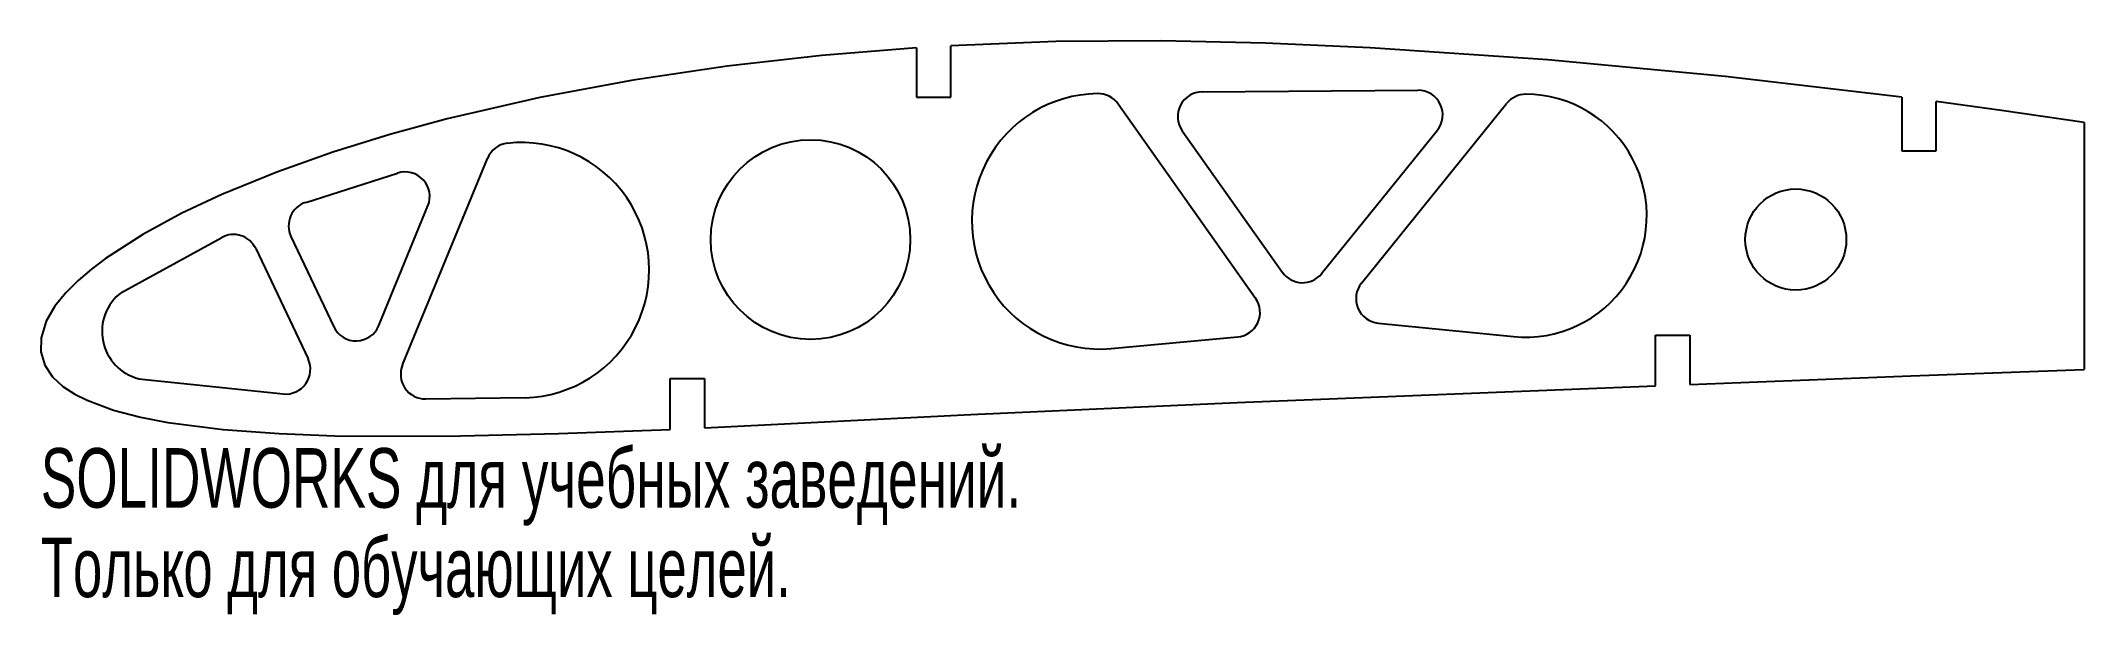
# Model space of a CAD drawing. Extents: x 0 to 166, y -22 to 25.
import ezdxf
from ezdxf.enums import TextEntityAlignment as Align

# ---------------------------------------------------------------- set-up
doc = ezdxf.new("R2010")
doc.units = 0
doc.layers.get('0').update_dxf_attribs({"linetype": 'CONTINUOUS'})

msp = doc.modelspace()

# ---------------------------------------------------------------- linework, layer by layer
at = {"color": 7, "linetype": 'CONTINUOUS'}
for p, q in [((71.13, 24.16), (71.13, 20.16)), ((73.93, 20.16), (73.93, 24.32)), ((71.13, 20.16), (73.93, 20.16)), ((94.33, 20.58), (111.84, 20.71)), ((151.13, 20.15), (151.13, 15.79)), ((87.5, 19.6), (98.66, 3.85)), ((107.27, 5.07), (119.04, 19.64)), ((153.93, 15.79), (153.93, 19.79)), ((92.71, 17.43), (100.85, 5.94)), ((104.03, 5.84), (113.41, 17.45)), ((165.94, 18.09), (165.94, -1.95)), ((29.4, -1.57), (36.29, 15.18)), ((151.13, 15.79), (153.93, 15.79)), ((21.54, 11.61), (29, 13.99)), ((27.47, 1.62), (31.46, 11.33)), ((6.58, 4.31), (14.72, 8.77)), ((20.34, 8.85), (23.81, 1.53)), ((17.49, 7.87), (21.73, -1.07)), ((108.62, 1.82), (119.6, 0.73)), ((86.93, -0.23), (97.21, 0.7)), ((131.13, 0.85), (133.93, 0.85)), ((131.13, -3.26), (131.13, 0.85)), ((133.93, 0.85), (133.93, -3.15)), ((8, -2.69), (19.71, -3.92)), ((51.13, -2.67), (53.93, -2.67)), ((51.13, -6.8), (51.13, -2.67)), ((53.93, -2.67), (53.93, -6.67)), ((31.28, -4.33), (39.37, -4.22))]:
    msp.add_line(p, q, dxfattribs=at)
at = {"color": 7, "linetype": 'CONTINUOUS', "flags": 128}
for points in [[(71.13, 24.16), (63.44, 23.54), (55.77, 22.67), (48.13, 21.54), (40.54, 20.12), (33.02, 18.38), (28.36, 17.11), (23.75, 15.68), (19.2, 14.07), (14.73, 12.25), (11.47, 10.73), (8.3, 9.02), (5.27, 7.07), (4.14, 6.21), (3.06, 5.29), (2.06, 4.29), (1.17, 3.19), (0.46, 1.97), (0.05, 0.62)], [(151.13, 20.15), (136.78, 21.83), (122.39, 23.17), (107.98, 24.14), (99.47, 24.53), (90.96, 24.71), (82.44, 24.65), (73.93, 24.32)], [(165.94, 18.09), (159.22, 19.06), (153.93, 19.79)], [(0.05, 0.62), (0.03, -0.51), (0.36, -1.59), (0.99, -2.54), (1.83, -3.31), (2.78, -3.93), (3.79, -4.44), (5.92, -5.23), (8.11, -5.8), (10.34, -6.23), (14.84, -6.8), (19.37, -7.14), (23.91, -7.31), (32.98, -7.35), (42.06, -7.14), (51.13, -6.8)], [(53.93, -6.67), (75.54, -5.6), (97.16, -4.62), (131.13, -3.26)], [(133.93, -3.15), (151.86, -2.45), (165.94, -1.95)]]:
    msp.add_lwpolyline(points, dxfattribs=at)
at = {"color": 7, "linetype": 'CONTINUOUS'}
for centre, radius in [((62.53, 8.6), 8.1), ((142.53, 8.6), 4.1)]:
    msp.add_circle(centre, radius, dxfattribs=at)
for centre, radius, start, end in [((85.99, 10.08), 10.36, 90.8696, 275.1871), ((85.87, 18.44), 2, 35.3196, 90.8696), ((94.34, 18.58), 2, 90.3943, 215.3196), ((111.86, 18.71), 2, 321.0562, 90.3943), ((120.6, 18.38), 2, 89.871, 141.0562), ((120.58, 10.53), 9.85, 264.3106, 89.871), ((38.14, 14.42), 2, 96.5097, 157.6437), ((39.08, 6.12), 10.35, 271.5615, 96.5097), ((29.61, 12.09), 2, 337.6437, 107.6834), ((22.15, 9.71), 2, 107.6834, 205.3535), ((15.68, 7.01), 2, 25.3535, 118.6887), ((102.48, 7.1), 2, 215.3196, 321.0562), ((108.82, 3.81), 2, 141.0562, 264.3106), ((8.96, 1.15), 3.96, 126.9093, 256.009), ((97.03, 2.69), 2, 275.1871, 35.3196), ((25.62, 2.38), 2, 205.3535, 337.6437), ((19.92, -1.93), 2, 264.0116, 25.3535), ((31.25, -2.33), 2, 157.6437, 270.761)]:
    msp.add_arc(centre, radius, start, end, dxfattribs=at)

# ---------------------------------------------------------------- texts
for s, width, p in [('SOLIDWORKS для учебных заведений.', 0.668182, (0.03, -14.6)), ('Только для обучающих целей.', 0.661111, (0.03, -21.85))]:
    msp.add_text(s, height=4.8336, dxfattribs=dict(at, width=width)).set_placement(p, align=Align.BOTTOM_LEFT)

doc.saveas('drawing.dxf')
